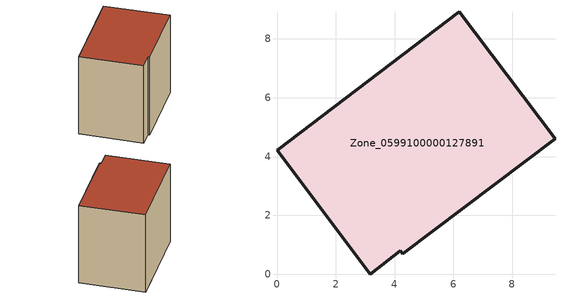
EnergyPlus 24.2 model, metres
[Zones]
Zone_0599100000127891
 floor ground (C_G): 4.2,0.79 3.17,0 0,4.22 6.2,8.92 9.46,4.61 4.28,0.69 z0
 wall outside (C_F): 6.2,8.92 0,4.22 3.17,0 4.2,0.79 4.28,0.69 9.46,4.61 6.2,8.92 z0:7.09
 roof outside (C_R): 4.28,0.69 9.46,4.61 6.2,8.92 0,4.22 3.17,0 4.2,0.79 z7.09
[BUILDING]
Pand.0599100000127891: North Axis=0; Terrain=City; Loads Convergence Tolerance Value=0.04; Temperature Convergence Tolerance Value=0.4; Solar Distribution=FullExterior; Maximum Number of Warmup Days=25; Minimum Number of Warmup Days=1
[Site:Location]
Rotterdam.The.Hague.AP_ZH_NLD Design_Conditions: Latitude=51.96; Longitude=4.45; Time Zone=1; Elevation=-4.5
[SITE:GROUNDTEMPERATURE:BUILDINGSURFACE]
18, 18, 18, 18, 18, 18, 18, 18, 18, 18, 18, 18
[MATERIAL] Thermal Absorptance=0.9; Solar Absorptance=0.7; Visible Absorptance=0.7
Name | Roughness | Thickness | Conductivity | Density | Specific Heat
G.TC.1946 | MediumSmooth | 0.15 | 1 | 540 | 1210
F.TC.1946 | Rough | 0.3 | 0.857143 | 1920 | 840
R.TC.1946 | MediumRough | 0.2 | 0.909091 | 1500 | 1000
[CONSTRUCTION]
C_G: G.TC.1946
C_F: F.TC.1946
C_R: R.TC.1946
[ZONE]
Zone_0599100000127891: Type=1; Multiplier=1; Ceiling Height=Autocalculate; Volume=Autocalculate; Floor Area=autocalculate; Part of Total Floor Area=Yes
[ZONEINFILTRATION:DESIGNFLOWRATE]
Infil_Zone_0599100000127891: Zone or ZoneList or Space or SpaceList=Zone_0599100000127891; Schedule=AlwaysOn; Design Flow Rate Calculation Method=Flow/Area; Flow Rate per Floor Area=0.003; Constant Term Coefficient=1; Temperature Term Coefficient=0; Velocity Term Coefficient=0; Velocity Squared Term Coefficient=0
[HVACTEMPLATE:ZONE:IDEALLOADSAIRSYSTEM]
Zone_0599100000127891: Maximum Heating Supply Air Temperature=50; Minimum Cooling Supply Air Temperature=13; Maximum Heating Supply Air Humidity Ratio=0.0156; Minimum Cooling Supply Air Humidity Ratio=0.0077; Heating Limit=NoLimit; Cooling Limit=NoLimit; Dehumidification Control Type=ConstantSensibleHeatRatio; Cooling Sensible Heat Ratio=0.7; Dehumidification Setpoint=60; Humidification Control Type=None; Humidification Setpoint=30; Outdoor Air Method=None; Outdoor Air Flow Rate per Person=0.00944; Outdoor Air Flow Rate per Zone Floor Area=0; Outdoor Air Flow Rate per Zone=0; Demand Controlled Ventilation Type=None; Outdoor Air Economizer Type=NoEconomizer; Heat Recovery Type=None; Sensible Heat Recovery Effectiveness=0.7; Latent Heat Recovery Effectiveness=0.65
[ZONECONTROL:THERMOSTAT]
ThermostatControl_Zone_0599100000127891: Zone or ZoneList=Zone_0599100000127891; Control Type Schedule=DualSetpointControlType; Control 1=Thermostat_Zone_0599100000127891; Temperature Difference Between Cutout And Setpoint=0
[THERMOSTATSETPOINT:DUALSETPOINT]
Thermostat_Zone_0599100000127891: Heating Setpoint Temperature Schedule=HeatingSetpoint_Zone_0599100000127891; Cooling Setpoint Temperature Schedule=CoolingSetpoint_Zone_0599100000127891
[SCHEDULE:COMPACT]
HeatingSetpoint_Zone_0599100000127891: Through: 12/31, For: AllDays, Until: 24:00, 21
CoolingSetpoint_Zone_0599100000127891: Through: 12/31, For: AllDays, Until: 24:00, 24
DualSetpointControlType: Through: 12/31, For: AllDays, Until: 24:00, 4
AlwaysOn: Through: 12/31, For: AllDays, Until: 24:00, 1
